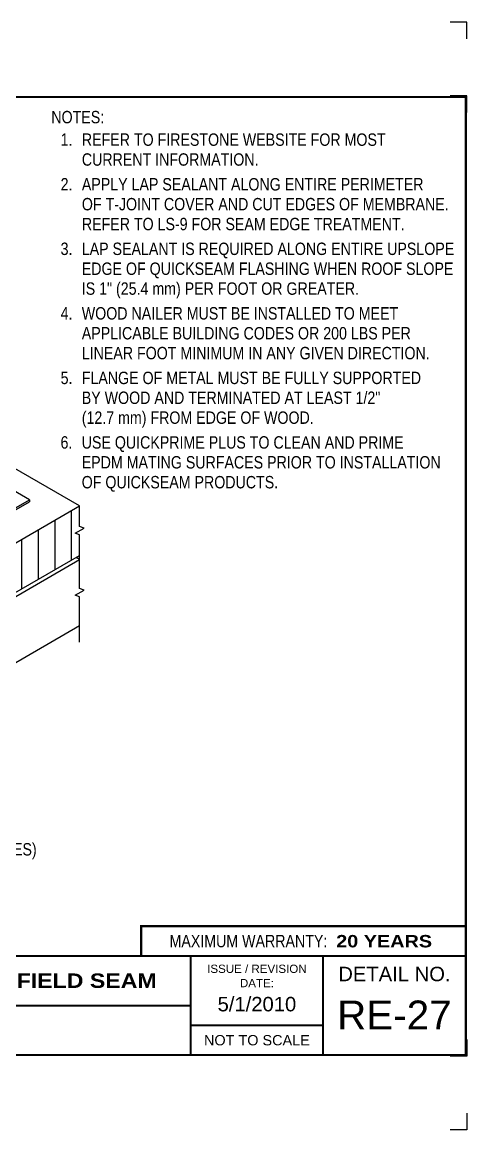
# Model space of a CAD drawing. Header units: inches. Extents: x 143.4 to 163.5, y -66.6 to -49.9.
# Drawn here: x 156.75 to 163.48, y -66.62 to -49.86 of the extents above; entities that cross this region are included whole.
import ezdxf
from ezdxf.enums import TextEntityAlignment as Align

# ---------------------------------------------------------------- set-up
doc = ezdxf.new("R2010")
doc.units = ezdxf.units.IN
doc.header["$MEASUREMENT"] = 0
doc.layers.get('0').update_dxf_attribs({"linetype": 'CONTINUOUS'})
doc.layers.get('DEFPOINTS').update_dxf_attribs({"linetype": 'CONTINUOUS'})
for name, color, linetype in [('FSBP-ANNO-NOTE', 7, 'CONTINUOUS'), ('FSBP-INSULATION', 7, 'CONTINUOUS'), ('FSBP-MEMBRANE', 7, 'CONTINUOUS'), ('FSBP-SUBSTRATE-GENERIC', 9, 'CONTINUOUS'), ('FSBP-TTLB', 7, 'CONTINUOUS'), ('FSBP-TTLB-BORDER', 7, 'CONTINUOUS'), ('FSBP-TTLB-TEXT', 7, 'CONTINUOUS')]:
    doc.layers.add(name, color=color, linetype=linetype)
doc.styles.add('FSBP_ARIAL', font='ARIAL.TTF')
doc.styles.add('FSBP_ARIAL_BOLD', font='')
doc.styles.add('FSBP_ARIAL_NAR', font='ARIALN.TTF')
doc.styles.get('FSBP_ARIAL_BOLD').set_extended_font_data('Arial Black')

# ---------------------------------------------------------------- blocks, each defined once
blk = doc.blocks.new('TTLB-EPDM_1')
at = {"layer": 'DEFPOINTS', "linetype": 'Continuous', "ltscale": 1.75}
for points in [[(20.01562500000003, 13.88083333333333), (20.01562500000003, 14.13083333333333), (19.76562500000003, 14.13083333333333)], [(20.01562500000003, -2.380833333333342), (20.01562500000003, -2.630833333333342), (19.76562500000003, -2.630833333333342)]]:
    blk.add_lwpolyline(points, dxfattribs=at)
at = {"layer": 'DEFPOINTS', "color": 1}
for points in [[(20.015625, 12.765625), (20.015625, 13.015625), (19.765625, 13.015625)], [(20.015625, -1.265625), (20.015625, -1.515625), (19.765625, -1.515625)]]:
    blk.add_lwpolyline(points, dxfattribs=at)
at = {"layer": 'FSBP-TTLB', "const_width": 0.03125}
blk.add_lwpolyline([(15.09028770518938, 0), (20, 0), (20, 0.4512598240669945), (15.09028770518938, 0.4512598240669945)], close=True, dxfattribs=at)
for points in [[(0, 0), (0, -1.5), (20, -1.5), (20, 0), (0, 0)], [(15.84028770518938, 0), (15.84028770518938, -1.5)], [(17.84110496735593, 0), (17.84110496735593, -1.5)], [(20, 0), (20, -1.5)], [(4.825208527206769, -0.75), (15.84028770518938, -0.75)], [(15.84028770518938, -1.048740175933006), (17.84110496735593, -1.048740175933006)]]:
    blk.add_lwpolyline(points, dxfattribs=at)
at = {"layer": 'FSBP-TTLB-BORDER', "const_width": 0.03125}
blk.add_lwpolyline([(20, 0), (20, 13), (0, 13), (0, 0)], dxfattribs=at)
at = {"layer": 'FSBP-TTLB-TEXT', "style": 'FSBP_ARIAL_NAR'}
blk.add_text('MAXIMUM WARRANTY:', height=0.1875, dxfattribs=at).set_placement((17.90516569312837, 0.2256299120335257), align=Align.MIDDLE_RIGHT)
at = {"layer": 'FSBP-TTLB-TEXT', "style": 'FSBP_ARIAL'}
for s, height, p in [('ISSUE / REVISION', 0.125, (16.84069633627263, -0.1938496373466023)), ('DETAIL NO.', 0.21875, (18.92055248367797, -0.2724398367368792)), ('DATE:', 0.125, (16.84069633627263, -0.409973105348854)), ('NOT TO SCALE', 0.15625, (16.84069633627263, -1.274370087966503))]:
    blk.add_text(s, height=height, dxfattribs=at).set_placement(p, align=Align.MIDDLE_CENTER)
at = {"layer": 'FSBP-TTLB-TEXT'}
for tag, height, style, p in [('MAXIMUM_WARRANTY', 0.1875, 'FSBP_ARIAL_BOLD', (18.03987100774941, 0.2240244307510579)), ('ACCPT_SYSTEMS', 0.21875, 'FSBP_ARIAL', (12.49438170418193, -1.125))]:
    blk.add_attdef(tag, text='', height=height, dxfattribs=dict(at, style=style)).set_placement(p, align=Align.MIDDLE_LEFT)
for tag, height, style, p in [('DETAIL_DESCP_LINE_1', 0.21875, 'FSBP_ARIAL_BOLD', (10.33118450231211, -0.3736318192489421)), ('ISSUE_REV_DATE', 0.21875, 'FSBP_ARIAL', (16.84069633627263, -0.7282559425942452)), ('DETAIL_NUMBER', 0.4375, 'FSBP_ARIAL', (18.91941590748775, -0.8931630692489421))]:
    blk.add_attdef(tag, text='', height=height, dxfattribs=dict(at, style=style)).set_placement(p, align=Align.MIDDLE_CENTER)

msp = doc.modelspace()

# ---------------------------------------------------------------- hatches: boundary and pattern name
at = {"layer": 'FSBP-INSULATION'}
h = msp.add_hatch(dxfattribs=at)
h.set_pattern_fill('LINE', color=256, scale=2, angle=90, style=0)
h.set_pattern_definition([(90, (2.842170943040401e-12, -17.51166666666313), (-0.25, 1.530757942277972e-17), [])])
h.paths.add_polyline_path([(157.622468293685, -57.92797761543474), (157.622468293685, -57.61547761543518), (157.5560722046052, -57.5913114153385), (157.6888643827646, -57.51464381553185), (157.622468293685, -57.4904776154352), (157.6224682936849, -57.17797761543476), (153.2040348856798, -59.728961332943), (153.2040348856798, -60.47896133294301)])
h.paths.add_polyline_path([(154.2863832182914, -59.61475880800715), (156.7277478601185, -58.26991055862356), (156.7277478601185, -57.93385312234943), (154.2863832182914, -59.27870137173301)], flags=24)
at = {"layer": 'FSBP-MEMBRANE'}
h = msp.add_hatch(color=256, dxfattribs=at)
h.paths.add_polyline_path([(156.862515897126, -57.11492756726931), (156.8625158971259, -57.08492756726945), (153.3991866191486, -59.08448165820168), (153.3991866191485, -59.11448165820165)])
h.paths.add_polyline_path([(153.1721627274295, -59.24555396319805), (153.1721627274295, -59.21555396319813), (151.1894289375062, -60.36028585054179, 0.2679491924311298), (151.1738039375062, -60.38734914441004), (151.1738039375062, -61.46180694849794), (151.1997846996197, -61.44680694849789), (151.1997846996197, -60.40234914441002, -0.2679491924310008), (151.2154096996197, -60.37528585054177)])
h.paths.add_polyline_path([(153.1721627274295, -59.08448165820168), (153.1721627274295, -59.11448165820165), (153.3991866191486, -59.24555396319816), (153.3991866191487, -59.21555396319825)])

# ---------------------------------------------------------------- linework, layer by layer
at = {"layer": 'FSBP-INSULATION'}
for p, q in [((157.622468293685, -57.1779776154347), (154.482951486921, -55.36537674192407)), ((153.2040348856798, -59.728961332943), (157.6224682936851, -57.1779776154347)), ((153.2040348856798, -60.478961332943), (157.622468293685, -57.92797761543476))]:
    msp.add_line(p, q, dxfattribs=at)
msp.add_lwpolyline([(157.622468293685, -57.95922761543515), (157.622468293685, -57.61547761543517), (157.5560722046052, -57.5913114153385), (157.6888643827646, -57.51464381553186), (157.622468293685, -57.4904776154352), (157.622468293685, -57.17797761543517)], dxfattribs=at)
at = {"layer": 'FSBP-MEMBRANE'}
for p, q in [((156.8625158971259, -57.08492756726945), (153.6284571954171, -55.21774290526297)), ((153.3991866191486, -59.08448165820168), (156.8625158971259, -57.08492756726945)), ((153.3991866191486, -59.11448165820165), (156.8625158971259, -57.11492756726936)), ((156.8625158971259, -57.08492756726945), (156.8625158971259, -57.11492756726959))]:
    msp.add_line(p, q, dxfattribs=at)
at = {"layer": 'FSBP-SUBSTRATE-GENERIC'}
for p, q in [((153.637047587572, -60.291461332943), (157.622468293685, -57.99047761543504)), ((157.622468293685, -57.99047761543504), (157.5683417059483, -57.95922761543493)), ((153.637047587572, -61.291461332943), (157.622468293685, -58.9904776154351))]:
    msp.add_line(p, q, dxfattribs=at)
msp.add_lwpolyline([(157.6224682936849, -59.24047761543518), (157.6224682936849, -58.55297761543518), (157.5560722046051, -58.52881141533852), (157.6888643827645, -58.45214381553188), (157.6224682936849, -58.42797761543522), (157.622468293685, -57.95922761543515)], dxfattribs=at)

# ---------------------------------------------------------------- block references
ref = msp.add_blockref('TTLB-EPDM_1', (143.4627011304575, -63.9890378368958))
ref.add_attrib('DETAIL_DESCP_LINE_1', 'ROOF EDGE WITH QUICKSEAM FLASHING AT FIELD SEAM', dxfattribs={"layer": 'FSBP-TTLB-TEXT', "height": 0.21875, "style": 'FSBP_ARIAL_BOLD'}).set_placement((153.7938856327696, -64.36266965614475), align=Align.MIDDLE_CENTER)
ref.add_attrib('ISSUE_REV_DATE', '5/1/2010', dxfattribs={"layer": 'FSBP-TTLB-TEXT', "height": 0.21875, "style": 'FSBP_ARIAL'}).set_placement((160.3033974667301, -64.71729377949005), align=Align.MIDDLE_CENTER)
ref.add_attrib('DETAIL_NUMBER', 'RE-27', dxfattribs={"layer": 'FSBP-TTLB-TEXT', "height": 0.4375, "style": 'FSBP_ARIAL'}).set_placement((162.3821170379452, -64.88220090614475), align=Align.MIDDLE_CENTER)
ref.add_attrib('MAXIMUM_WARRANTY', '20 YEARS', dxfattribs={"layer": 'FSBP-TTLB-TEXT', "height": 0.1875, "style": 'FSBP_ARIAL_BOLD'}).set_placement((161.5025721382069, -63.76501340614475), align=Align.MIDDLE_LEFT)

# ---------------------------------------------------------------- texts
at = {"layer": 'FSBP-ANNO-NOTE', "style": 'FSBP_ARIAL_NAR'}
for s, p in [('NOTES:', (157.194145358841, -51.29522807372415)), ('REFER TO FIRESTONE WEBSITE FOR MOST', (157.6558057815733, -51.63569983021777)), ('CURRENT INFORMATION.', (157.6558057815733, -51.93648108021777)), ('APPLY LAP SEALANT ALONG ENTIRE PERIMETER', (157.6558057815733, -52.31148108021777)), ('OF T-JOINT COVER AND CUT EDGES OF MEMBRANE.', (157.6558057815733, -52.61226233021777)), ('REFER TO LS-9 FOR SEAM EDGE TREATMENT.', (157.6558057815733, -52.91304358021777)), ('LAP SEALANT IS REQUIRED ALONG ENTIRE UPSLOPE', (157.6547130150515, -53.28804358021777)), ('EDGE OF QUICKSEAM FLASHING WHEN ROOF SLOPE', (157.6547130150515, -53.58882483021777)), ('IS 1" (25.4 mm) PER FOOT OR GREATER.', (157.6547130150515, -53.88960608021777)), ('WOOD NAILER MUST BE INSTALLED TO MEET', (157.6547130150515, -54.26460608021777)), ('APPLICABLE BUILDING CODES OR 200 LBS PER', (157.6547130150515, -54.56538733021777)), ('LINEAR FOOT MINIMUM IN ANY GIVEN DIRECTION.', (157.6547130150515, -54.86616858021777)), ('FLANGE OF METAL MUST BE FULLY SUPPORTED', (157.6547130150515, -55.24116858021777)), ('BY WOOD AND TERMINATED AT LEAST 1/2"', (157.6547130150515, -55.54194983021777)), ('(12.7 mm) FROM EDGE OF WOOD.', (157.6547130150515, -55.84273108021777)), ('USE QUICKPRIME PLUS TO CLEAN AND PRIME', (157.6536202485298, -56.21773108021777)), ('EPDM MATING SURFACES PRIOR TO INSTALLATION', (157.6536202485298, -56.51851233021777)), ('OF QUICKSEAM PRODUCTS.', (157.6536202485298, -56.81929358021777)), ('WOOD NAILER (SEE NOTES)', (154.0132681943389, -62.37452175654327))]:
    msp.add_text(s, height=0.1875, dxfattribs=at).set_placement(p, align=Align.MIDDLE_LEFT)
for s, p in [('1.', (157.4242442650515, -51.63569983021777)), ('2.', (157.4242442650515, -52.31148108021777)), ('3.', (157.4242442650515, -53.28804358021777)), ('4.', (157.4242442650515, -54.26460608021777)), ('5.', (157.4242442650515, -55.24116858021777)), ('6.', (157.4231514985298, -56.21773108021777))]:
    msp.add_text(s, height=0.1875, dxfattribs=at).set_placement(p, align=Align.MIDDLE_CENTER)

doc.saveas('drawing.dxf')
